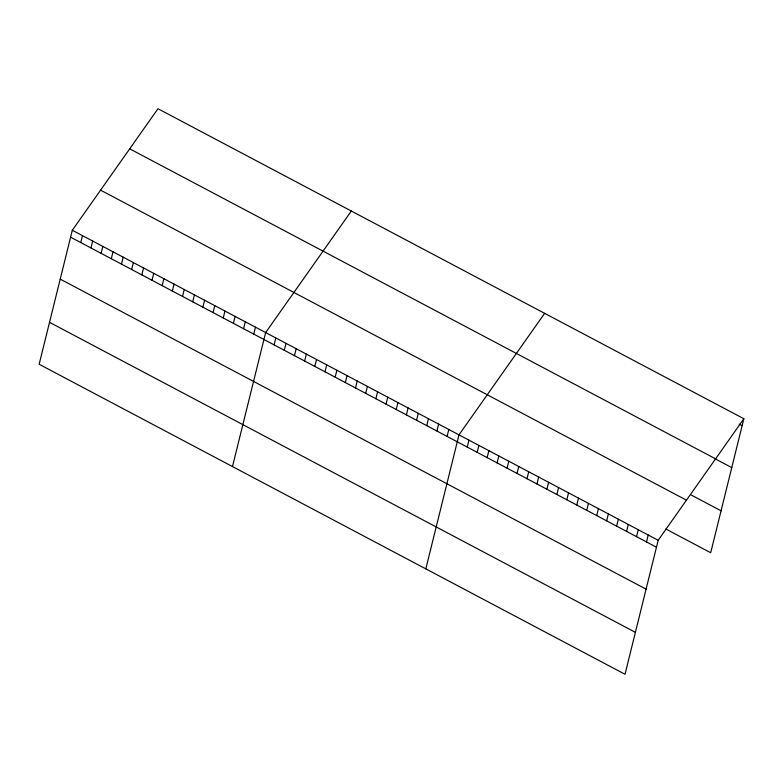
<?xml version="1.0" encoding="UTF-8"?>
<svg xmlns="http://www.w3.org/2000/svg" width="783" height="783" viewBox="0 0 783 783"><rect width="100%" height="100%" fill="white"/><g stroke="black" fill="none" stroke-linecap="round" stroke-linejoin="round"><path stroke-width="1.17" d="M72.31 230.261L39.15 364.261L625.02 674.28L658.18 540.28L743.85 418.739L157.98 108.72L72.31 230.261L658.18 540.28M80.766 242.573L82.489 235.644M90.945 247.957L92.658 241.027M101.124 253.349L102.837 246.41M111.294 258.733L113.016 251.793M121.473 264.116L123.185 257.176M131.652 269.499L133.364 262.569M141.821 274.882L143.543 267.952M152 280.265L153.713 273.336M162.179 285.648L163.892 278.719M172.348 291.041L174.071 284.102M182.527 296.424L184.24 289.485M192.706 301.807L194.419 294.868M202.875 307.19L204.598 300.261M213.054 312.574L214.767 305.644M223.233 317.957L224.946 311.027M233.403 323.34L235.125 316.41M243.582 328.733L245.294 321.793M253.761 334.116L255.473 327.177M232.482 466.56L265.652 332.56L351.322 211.028M274.109 344.882L275.822 337.953M284.288 350.265L286.001 343.336M294.457 355.648L296.18 348.719M304.636 361.041L306.349 354.102M314.805 366.424L316.528 359.485M324.984 371.808L326.697 364.868M335.163 377.191L336.876 370.251M345.332 382.574L347.055 375.644M355.511 387.957L357.224 381.027M365.69 393.34L367.403 386.411M375.86 398.733L377.582 391.794M386.039 404.116L387.751 397.177M396.218 409.499L397.93 402.56M406.387 414.882L408.109 407.953M416.566 420.265L418.279 413.336M426.745 425.649L428.458 418.719M436.914 431.032L438.637 424.102M447.093 436.425L448.806 429.485M425.825 568.869L458.985 434.868L544.655 313.337M467.226 447.073L468.948 440.144M477.19 452.349L478.902 445.41M487.143 457.615L488.866 450.685M497.107 462.89L498.82 455.951M507.071 468.156L508.784 461.226M517.025 473.431L518.747 466.492M526.988 478.697L528.701 471.767M536.942 483.972L538.665 477.033M546.906 489.238L548.619 482.308M556.87 494.513L558.582 487.574M566.823 499.779L568.546 492.85M576.787 505.055L578.5 498.115M586.741 510.32L588.464 503.391M596.705 515.586L598.418 508.656M606.668 520.861L608.381 513.922M616.622 526.127L618.345 519.198M626.586 531.403L628.299 524.463M636.54 536.668L638.262 529.739M646.504 541.944L648.216 535.004M743.85 418.739L710.69 552.739L665.873 529.024M739.142 424.092L742.137 425.678M129.714 148.829L715.574 458.848M714.83 458.652L731.753 467.608M691.183 495.003L721.065 510.81M100.586 190.152L686.446 500.171M70.597 237.19L656.467 547.209M60.222 279.12L646.083 589.149M49.525 322.322L635.395 632.351"/></g></svg>
